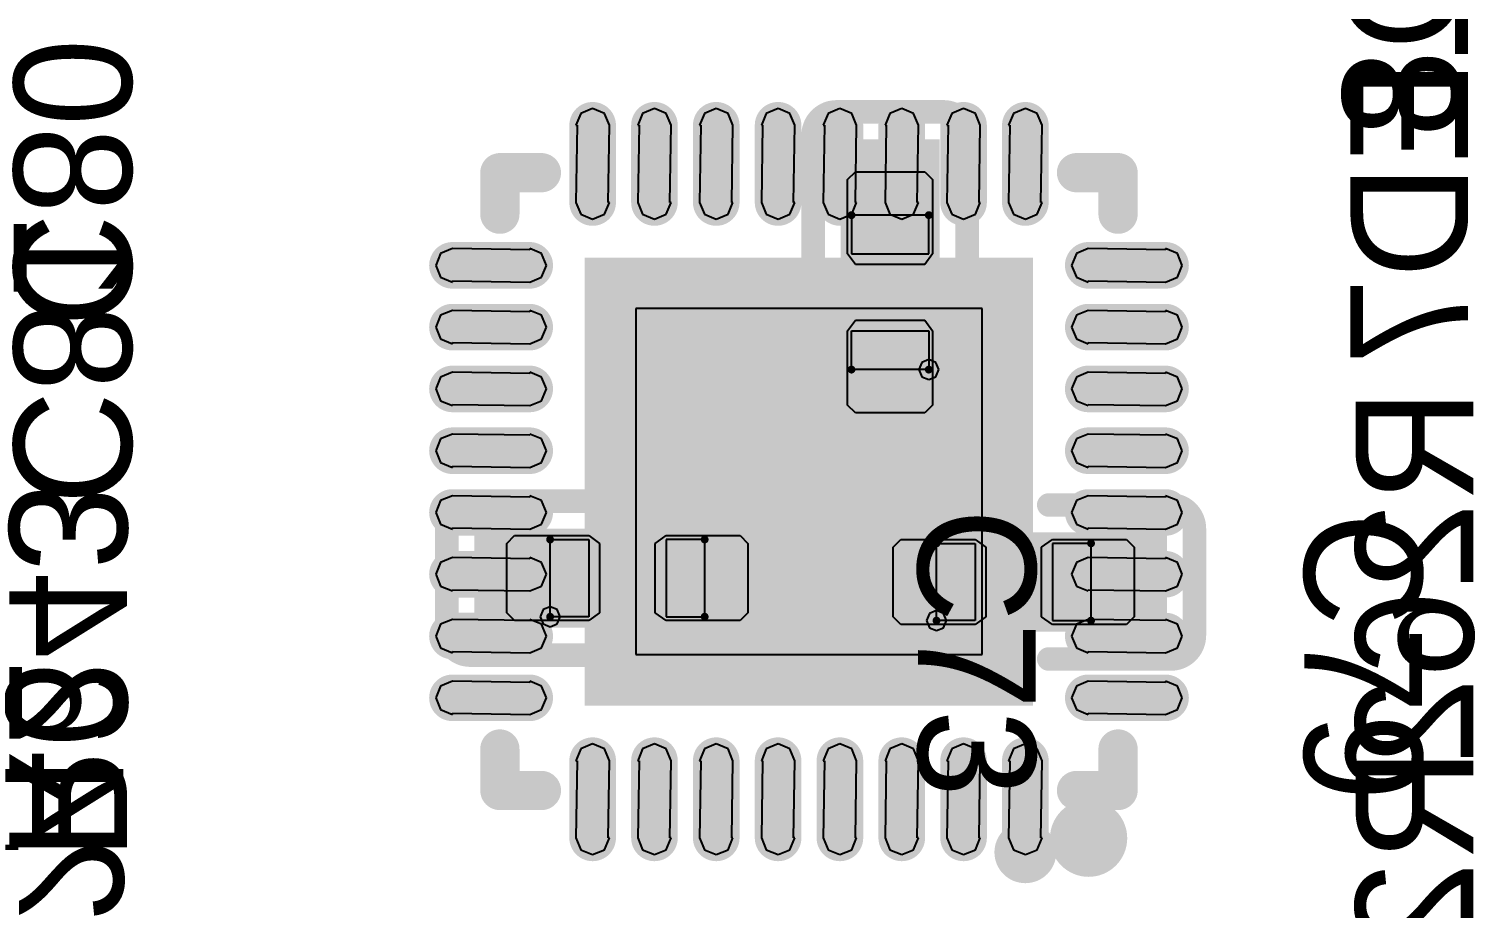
# Model space of a CAD drawing. Header units: millimetres. Extents: x 892 to 1144, y 1011 to 1123.
# Drawn here: x 981.98 to 991.34, y 1078.11 to 1083.81 of the extents above; entities that cross this region are included whole.
import ezdxf

# ---------------------------------------------------------------- set-up
doc = ezdxf.new("R2010")
doc.units = ezdxf.units.MM
for name, color, linetype in [('BottomLayer', 5, 'Continuous'), ('BottomOverlay', 54, 'Continuous'), ('BottomPaste', 16, 'Continuous'), ('BottomSolder', 6, 'Continuous'), ('Mechanical15', 56, 'Continuous'), ('Mechanical6', 56, 'Continuous'), ('TopLayer', 1, 'Continuous'), ('TopOverlay', 2, 'Continuous'), ('TopPaste', 8, 'Continuous'), ('TopSolder', 216, 'Continuous')]:
    doc.layers.add(name, color=color, linetype=linetype)

msp = doc.modelspace()

# ---------------------------------------------------------------- linework, layer by layer
at = {"layer": 'BottomLayer', "const_width": 0.2}
for points in [[(985.6255, 1082.6819), (985.6255, 1083.1819)], [(986.0255, 1082.6819), (986.0255, 1083.1819)], [(986.4253, 1082.6819), (986.4253, 1083.1819)], [(986.8254, 1082.6819), (986.8254, 1083.1819)], [(987.2254, 1082.6819), (987.2254, 1083.1819)], [(987.6255, 1082.6819), (987.6255, 1083.1819)], [(988.0255, 1082.6819), (988.0255, 1083.1819)], [(988.4253, 1082.6819), (988.4253, 1083.1819)], [(985.2184, 1082.275), (984.7184, 1082.275)], [(988.8324, 1082.275), (989.3324, 1082.275)], [(985.2184, 1081.875), (984.7184, 1081.875)], [(988.8324, 1081.875), (989.3324, 1081.875)], [(985.2184, 1081.4749), (984.7184, 1081.4749)], [(988.8324, 1081.4749), (989.3324, 1081.4749)], [(985.2184, 1081.0749), (984.7184, 1081.0749)], [(988.8324, 1081.0749), (989.3324, 1081.0749)], [(985.2184, 1080.6751), (984.7184, 1080.6751)], [(988.8324, 1080.6751), (989.3324, 1080.6751)], [(985.2184, 1080.2751), (984.7184, 1080.2751)], [(988.8324, 1080.2751), (989.3324, 1080.2751)], [(985.2184, 1079.875), (984.7184, 1079.875)], [(988.8324, 1079.875), (989.3324, 1079.875)], [(985.2184, 1079.475), (984.7184, 1079.475)], [(988.8324, 1079.475), (989.3324, 1079.475)], [(985.6255, 1078.5681), (985.6255, 1079.0681)], [(986.0255, 1078.5681), (986.0255, 1079.0681)], [(986.4253, 1078.5681), (986.4253, 1079.0681)], [(986.8254, 1078.5681), (986.8254, 1079.0681)], [(987.2254, 1078.5681), (987.2254, 1079.0681)], [(987.6255, 1078.5681), (987.6255, 1079.0681)], [(988.0255, 1078.5681), (988.0255, 1079.0681)], [(988.4253, 1078.5681), (988.4253, 1079.0681)]]:
    msp.add_lwpolyline(points, dxfattribs=at)
at = {"layer": 'BottomLayer', "const_width": 0.1}
for points in [[(985.5755, 1083.1819, 1), (985.6755, 1083.1819, 1)], [(985.9755, 1083.1819, 1), (986.0755, 1083.1819, 1)], [(986.3753, 1083.1819, 1), (986.4753, 1083.1819, 1)], [(986.7754, 1083.1819, 1), (986.8754, 1083.1819, 1)], [(987.1754, 1083.1819, 1), (987.2754, 1083.1819, 1)], [(987.5755, 1083.1819, 1), (987.6755, 1083.1819, 1)], [(987.9755, 1083.1819, 1), (988.0755, 1083.1819, 1)], [(988.3753, 1083.1819, 1), (988.4753, 1083.1819, 1)], [(985.5755, 1082.6819, 1), (985.6755, 1082.6819, 1)], [(985.9755, 1082.6819, 1), (986.0755, 1082.6819, 1)], [(986.3753, 1082.6819, 1), (986.4753, 1082.6819, 1)], [(986.7754, 1082.6819, 1), (986.8754, 1082.6819, 1)], [(987.1754, 1082.6819, 1), (987.2754, 1082.6819, 1)], [(987.5755, 1082.6819, 1), (987.6755, 1082.6819, 1)], [(987.9755, 1082.6819, 1), (988.0755, 1082.6819, 1)], [(988.3753, 1082.6819, 1), (988.4753, 1082.6819, 1)], [(984.6684, 1082.275, 1), (984.7684, 1082.275, 1)], [(985.1684, 1082.275, 1), (985.2684, 1082.275, 1)], [(988.7824, 1082.275, 1), (988.8824, 1082.275, 1)], [(989.2824, 1082.275, 1), (989.3824, 1082.275, 1)], [(984.6684, 1081.875, 1), (984.7684, 1081.875, 1)], [(985.1684, 1081.875, 1), (985.2684, 1081.875, 1)], [(988.7824, 1081.875, 1), (988.8824, 1081.875, 1)], [(989.2824, 1081.875, 1), (989.3824, 1081.875, 1)], [(984.6684, 1081.4749, 1), (984.7684, 1081.4749, 1)], [(985.1684, 1081.4749, 1), (985.2684, 1081.4749, 1)], [(988.7824, 1081.4749, 1), (988.8824, 1081.4749, 1)], [(989.2824, 1081.4749, 1), (989.3824, 1081.4749, 1)], [(984.6684, 1081.0749, 1), (984.7684, 1081.0749, 1)], [(985.1684, 1081.0749, 1), (985.2684, 1081.0749, 1)], [(988.7824, 1081.0749, 1), (988.8824, 1081.0749, 1)], [(989.2824, 1081.0749, 1), (989.3824, 1081.0749, 1)], [(984.6684, 1080.6751, 1), (984.7684, 1080.6751, 1)], [(985.1684, 1080.6751, 1), (985.2684, 1080.6751, 1)], [(988.7824, 1080.6751, 1), (988.8824, 1080.6751, 1)], [(989.2824, 1080.6751, 1), (989.3824, 1080.6751, 1)], [(984.6684, 1080.2751, 1), (984.7684, 1080.2751, 1)], [(985.1684, 1080.2751, 1), (985.2684, 1080.2751, 1)], [(988.7824, 1080.2751, 1), (988.8824, 1080.2751, 1)], [(989.2824, 1080.2751, 1), (989.3824, 1080.2751, 1)], [(984.6684, 1079.875, 1), (984.7684, 1079.875, 1)], [(985.1684, 1079.875, 1), (985.2684, 1079.875, 1)], [(988.7824, 1079.875, 1), (988.8824, 1079.875, 1)], [(989.2824, 1079.875, 1), (989.3824, 1079.875, 1)], [(984.6684, 1079.475, 1), (984.7684, 1079.475, 1)], [(985.1684, 1079.475, 1), (985.2684, 1079.475, 1)], [(988.7824, 1079.475, 1), (988.8824, 1079.475, 1)], [(989.2824, 1079.475, 1), (989.3824, 1079.475, 1)], [(985.5755, 1079.0681, 1), (985.6755, 1079.0681, 1)], [(985.9755, 1079.0681, 1), (986.0755, 1079.0681, 1)], [(986.3753, 1079.0681, 1), (986.4753, 1079.0681, 1)], [(986.7754, 1079.0681, 1), (986.8754, 1079.0681, 1)], [(987.1754, 1079.0681, 1), (987.2754, 1079.0681, 1)], [(987.5755, 1079.0681, 1), (987.6755, 1079.0681, 1)], [(987.9755, 1079.0681, 1), (988.0755, 1079.0681, 1)], [(988.3753, 1079.0681, 1), (988.4753, 1079.0681, 1)], [(985.5755, 1078.5681, 1), (985.6755, 1078.5681, 1)], [(985.9755, 1078.5681, 1), (986.0755, 1078.5681, 1)], [(986.3753, 1078.5681, 1), (986.4753, 1078.5681, 1)], [(986.7754, 1078.5681, 1), (986.8754, 1078.5681, 1)], [(987.1754, 1078.5681, 1), (987.2754, 1078.5681, 1)], [(987.5755, 1078.5681, 1), (987.6755, 1078.5681, 1)], [(987.9755, 1078.5681, 1), (988.0755, 1078.5681, 1)], [(988.3753, 1078.5681, 1), (988.4753, 1078.5681, 1)]]:
    msp.add_lwpolyline(points, format="xyb", close=True, dxfattribs=at)
at = {"layer": 'BottomLayer'}
msp.add_solid([(985.625, 1082.275), (985.625, 1079.475), (988.425, 1082.275), (988.425, 1079.475)], dxfattribs=at)
at = {"layer": 'BottomOverlay', "const_width": 0.254}
for points in [[(985.0253, 1082.8749), (985.2941, 1082.8749)], [(985.0253, 1082.6061), (985.0253, 1082.8749)], [(988.7563, 1082.8749), (989.0252, 1082.8749)], [(989.0252, 1082.6061), (989.0252, 1082.8749)], [(985.0253, 1078.875), (985.0253, 1079.1438)], [(989.0252, 1078.875), (989.0252, 1079.1438)], [(985.0253, 1078.875), (985.2941, 1078.875)], [(988.7563, 1078.875), (989.0252, 1078.875)]]:
    msp.add_lwpolyline(points, dxfattribs=at)
at = {"layer": 'BottomOverlay'}
for points, const_width in [([(984.9618, 1082.8749, 1), (985.0888, 1082.8749, 1)], 0.127), ([(984.9618, 1082.8749, 1), (985.0888, 1082.8749, 1)], 0.127), ([(985.2306, 1082.8749, 1), (985.3576, 1082.8749, 1)], 0.127), ([(988.6928, 1082.8749, 1), (988.8198, 1082.8749, 1)], 0.127), ([(988.9617, 1082.8749, 1), (989.0887, 1082.8749, 1)], 0.127), ([(988.9617, 1082.8749, 1), (989.0887, 1082.8749, 1)], 0.127), ([(984.9618, 1082.6061, 1), (985.0888, 1082.6061, 1)], 0.127), ([(988.9617, 1082.6061, 1), (989.0887, 1082.6061, 1)], 0.127), ([(984.9618, 1079.1438, 1), (985.0888, 1079.1438, 1)], 0.127), ([(988.9617, 1079.1438, 1), (989.0887, 1079.1438, 1)], 0.127), ([(984.9618, 1078.875, 1), (985.0888, 1078.875, 1)], 0.127), ([(984.9618, 1078.875, 1), (985.0888, 1078.875, 1)], 0.127), ([(985.2306, 1078.875, 1), (985.3576, 1078.875, 1)], 0.127), ([(988.6928, 1078.875, 1), (988.8198, 1078.875, 1)], 0.127), ([(988.9617, 1078.875, 1), (989.0887, 1078.875, 1)], 0.127), ([(988.9617, 1078.875, 1), (989.0887, 1078.875, 1)], 0.127), ([(988.9595, 1078.566, 1), (988.7095, 1078.566, 1)], 0.25), ([(988.647, 1078.566, 1), (988.772, 1078.566, 1)], 0.125), ([(988.897, 1078.566, 1), (989.022, 1078.566, 1)], 0.125)]:
    msp.add_lwpolyline(points, format="xyb", close=True, dxfattribs=dict(at, const_width=const_width))
at = {"layer": 'BottomPaste'}
for p, q in [((985.6255, 1083.2901), (985.5489, 1083.2584)), ((985.702, 1083.2584), (985.6255, 1083.2901)), ((986.0255, 1083.2901), (985.949, 1083.2584)), ((986.102, 1083.2584), (986.0255, 1083.2901)), ((986.4253, 1083.2901), (986.3488, 1083.2584)), ((986.5018, 1083.2584), (986.4253, 1083.2901)), ((986.8254, 1083.2901), (986.7488, 1083.2584)), ((986.9019, 1083.2584), (986.8254, 1083.2901)), ((987.2254, 1083.2901), (987.1489, 1083.2584)), ((987.3019, 1083.2584), (987.2254, 1083.2901)), ((987.6255, 1083.2901), (987.5489, 1083.2584)), ((987.702, 1083.2584), (987.6255, 1083.2901)), ((988.0255, 1083.2901), (987.949, 1083.2584)), ((988.102, 1083.2584), (988.0255, 1083.2901)), ((988.4253, 1083.2901), (988.3488, 1083.2584)), ((988.5018, 1083.2584), (988.4253, 1083.2901)), ((985.5489, 1083.2584), (985.5172, 1083.1819)), ((985.7337, 1083.1819), (985.702, 1083.2584)), ((985.949, 1083.2584), (985.9173, 1083.1819)), ((986.1337, 1083.1819), (986.102, 1083.2584)), ((986.3488, 1083.2584), (986.3171, 1083.1819)), ((986.5335, 1083.1819), (986.5018, 1083.2584)), ((986.7488, 1083.2584), (986.7171, 1083.1819)), ((986.9336, 1083.1819), (986.9019, 1083.2584)), ((987.1489, 1083.2584), (987.1172, 1083.1819)), ((987.3336, 1083.1819), (987.3019, 1083.2584)), ((987.5489, 1083.2584), (987.5172, 1083.1819)), ((987.7337, 1083.1819), (987.702, 1083.2584)), ((987.949, 1083.2584), (987.9173, 1083.1819)), ((988.1337, 1083.1819), (988.102, 1083.2584)), ((988.3488, 1083.2584), (988.3171, 1083.1819)), ((988.5335, 1083.1819), (988.5018, 1083.2584)), ((985.5172, 1083.1819), (985.5255, 1083.1819)), ((985.5255, 1083.1819), (985.5172, 1082.6819)), ((985.7255, 1082.6819), (985.7337, 1083.1819)), ((985.9173, 1083.1819), (985.9255, 1083.1819)), ((985.9255, 1083.1819), (985.9173, 1082.6819)), ((986.1255, 1082.6819), (986.1337, 1083.1819)), ((986.3171, 1083.1819), (986.3253, 1083.1819)), ((986.3253, 1083.1819), (986.3171, 1082.6819)), ((986.5253, 1082.6819), (986.5335, 1083.1819)), ((986.7171, 1083.1819), (986.7254, 1083.1819)), ((986.7254, 1083.1819), (986.7171, 1082.6819)), ((986.9254, 1082.6819), (986.9336, 1083.1819)), ((987.1172, 1083.1819), (987.1254, 1083.1819)), ((987.1254, 1083.1819), (987.1172, 1082.6819)), ((987.3254, 1082.6819), (987.3336, 1083.1819)), ((987.5172, 1083.1819), (987.5255, 1083.1819)), ((987.5255, 1083.1819), (987.5172, 1082.6819)), ((987.7255, 1082.6819), (987.7337, 1083.1819)), ((987.9173, 1083.1819), (987.9255, 1083.1819)), ((987.9255, 1083.1819), (987.9173, 1082.6819)), ((988.1255, 1082.6819), (988.1337, 1083.1819)), ((988.3171, 1083.1819), (988.3253, 1083.1819)), ((988.3253, 1083.1819), (988.3171, 1082.6819)), ((988.5253, 1082.6819), (988.5335, 1083.1819)), ((985.5172, 1082.6819), (985.5489, 1082.6054)), ((985.702, 1082.6054), (985.7337, 1082.6819)), ((985.7337, 1082.6819), (985.7255, 1082.6819)), ((985.9173, 1082.6819), (985.949, 1082.6054)), ((986.102, 1082.6054), (986.1337, 1082.6819)), ((986.1337, 1082.6819), (986.1255, 1082.6819)), ((986.3171, 1082.6819), (986.3488, 1082.6054)), ((986.5018, 1082.6054), (986.5335, 1082.6819)), ((986.5335, 1082.6819), (986.5253, 1082.6819)), ((986.7171, 1082.6819), (986.7488, 1082.6054)), ((986.9019, 1082.6054), (986.9336, 1082.6819)), ((986.9336, 1082.6819), (986.9254, 1082.6819)), ((987.1172, 1082.6819), (987.1489, 1082.6054)), ((987.3019, 1082.6054), (987.3336, 1082.6819)), ((987.3336, 1082.6819), (987.3254, 1082.6819)), ((987.5172, 1082.6819), (987.5489, 1082.6054)), ((987.702, 1082.6054), (987.7337, 1082.6819)), ((987.7337, 1082.6819), (987.7255, 1082.6819)), ((987.9173, 1082.6819), (987.949, 1082.6054)), ((988.102, 1082.6054), (988.1337, 1082.6819)), ((988.1337, 1082.6819), (988.1255, 1082.6819)), ((988.3171, 1082.6819), (988.3488, 1082.6054)), ((988.5018, 1082.6054), (988.5335, 1082.6819)), ((988.5335, 1082.6819), (988.5253, 1082.6819)), ((985.5489, 1082.6054), (985.6255, 1082.5737)), ((985.6255, 1082.5737), (985.702, 1082.6054)), ((985.949, 1082.6054), (986.0255, 1082.5737)), ((986.0255, 1082.5737), (986.102, 1082.6054)), ((986.3488, 1082.6054), (986.4253, 1082.5737)), ((986.4253, 1082.5737), (986.5018, 1082.6054)), ((986.7488, 1082.6054), (986.8254, 1082.5737)), ((986.8254, 1082.5737), (986.9019, 1082.6054)), ((987.1489, 1082.6054), (987.2254, 1082.5737)), ((987.2254, 1082.5737), (987.3019, 1082.6054)), ((987.5489, 1082.6054), (987.6255, 1082.5737)), ((987.6255, 1082.5737), (987.702, 1082.6054)), ((987.949, 1082.6054), (988.0255, 1082.5737)), ((988.0255, 1082.5737), (988.102, 1082.6054)), ((988.3488, 1082.6054), (988.4253, 1082.5737)), ((988.4253, 1082.5737), (988.5018, 1082.6054)), ((984.6418, 1082.3516), (984.6101, 1082.275)), ((984.7184, 1082.3833), (984.6418, 1082.3516)), ((985.2183, 1082.375), (984.7184, 1082.3833)), ((985.2949, 1082.3516), (985.2183, 1082.3833)), ((985.2183, 1082.3833), (985.2183, 1082.375)), ((985.3266, 1082.275), (985.2949, 1082.3516)), ((988.7559, 1082.3516), (988.7242, 1082.275)), ((988.8324, 1082.3833), (988.7559, 1082.3516)), ((989.3324, 1082.375), (988.8324, 1082.3833)), ((989.4089, 1082.3516), (989.3324, 1082.3833)), ((989.3324, 1082.3833), (989.3324, 1082.375)), ((989.4406, 1082.275), (989.4089, 1082.3516)), ((984.6101, 1082.275), (984.6418, 1082.1985)), ((985.2949, 1082.1985), (985.3266, 1082.275)), ((988.7242, 1082.275), (988.7559, 1082.1985)), ((989.4089, 1082.1985), (989.4406, 1082.275)), ((984.6418, 1082.1985), (984.7184, 1082.1668)), ((984.7184, 1082.1668), (984.7184, 1082.175)), ((984.7184, 1082.175), (985.2183, 1082.1668)), ((985.2183, 1082.1668), (985.2949, 1082.1985)), ((988.7559, 1082.1985), (988.8324, 1082.1668)), ((988.8324, 1082.175), (989.3324, 1082.1668)), ((988.8324, 1082.1668), (988.8324, 1082.175)), ((989.3324, 1082.1668), (989.4089, 1082.1985)), ((984.7184, 1081.9832), (984.6418, 1081.9515)), ((985.2183, 1081.975), (984.7184, 1081.9832)), ((985.2949, 1081.9515), (985.2183, 1081.9832)), ((985.2183, 1081.9832), (985.2183, 1081.975)), ((988.1451, 1081.995), (985.905, 1081.995)), ((985.905, 1081.995), (985.905, 1079.7549)), ((988.1451, 1079.7549), (988.1451, 1081.995)), ((988.8324, 1081.9832), (988.7559, 1081.9515)), ((989.3324, 1081.975), (988.8324, 1081.9832)), ((989.4089, 1081.9515), (989.3324, 1081.9832)), ((989.3324, 1081.9832), (989.3324, 1081.975)), ((984.6418, 1081.9515), (984.6101, 1081.875)), ((984.6101, 1081.875), (984.6418, 1081.7985)), ((985.3266, 1081.875), (985.2949, 1081.9515)), ((985.2949, 1081.7985), (985.3266, 1081.875)), ((988.7559, 1081.9515), (988.7242, 1081.875)), ((988.7242, 1081.875), (988.7559, 1081.7985)), ((989.4406, 1081.875), (989.4089, 1081.9515)), ((989.4089, 1081.7985), (989.4406, 1081.875)), ((984.6418, 1081.7985), (984.7184, 1081.7668)), ((985.2183, 1081.7668), (985.2949, 1081.7985)), ((988.7559, 1081.7985), (988.8324, 1081.7668)), ((989.3324, 1081.7668), (989.4089, 1081.7985)), ((984.7184, 1081.7668), (984.7184, 1081.775)), ((984.7184, 1081.775), (985.2183, 1081.7668)), ((988.8324, 1081.775), (989.3324, 1081.7668)), ((988.8324, 1081.7668), (988.8324, 1081.775)), ((984.6418, 1081.5515), (984.6101, 1081.4749)), ((984.7184, 1081.5832), (984.6418, 1081.5515)), ((985.2183, 1081.5749), (984.7184, 1081.5832)), ((985.2949, 1081.5515), (985.2183, 1081.5832)), ((985.2183, 1081.5832), (985.2183, 1081.5749)), ((985.3266, 1081.4749), (985.2949, 1081.5515)), ((988.7559, 1081.5515), (988.7242, 1081.4749)), ((988.8324, 1081.5832), (988.7559, 1081.5515)), ((989.3324, 1081.5749), (988.8324, 1081.5832)), ((989.4089, 1081.5515), (989.3324, 1081.5832)), ((989.3324, 1081.5832), (989.3324, 1081.5749)), ((989.4406, 1081.4749), (989.4089, 1081.5515)), ((984.6101, 1081.4749), (984.6418, 1081.3984)), ((985.2949, 1081.3984), (985.3266, 1081.4749)), ((988.7242, 1081.4749), (988.7559, 1081.3984)), ((989.4089, 1081.3984), (989.4406, 1081.4749)), ((984.6418, 1081.3984), (984.7184, 1081.3667)), ((984.7184, 1081.3667), (984.7184, 1081.3749)), ((984.7184, 1081.3749), (985.2183, 1081.3667)), ((985.2183, 1081.3667), (985.2949, 1081.3984)), ((988.7559, 1081.3984), (988.8324, 1081.3667)), ((988.8324, 1081.3749), (989.3324, 1081.3667)), ((988.8324, 1081.3667), (988.8324, 1081.3749)), ((989.3324, 1081.3667), (989.4089, 1081.3984)), ((984.6418, 1081.1514), (984.6101, 1081.0749)), ((984.7184, 1081.1831), (984.6418, 1081.1514)), ((985.2183, 1081.1749), (984.7184, 1081.1831)), ((985.2949, 1081.1514), (985.2183, 1081.1831)), ((985.2183, 1081.1831), (985.2183, 1081.1749)), ((985.3266, 1081.0749), (985.2949, 1081.1514)), ((988.7559, 1081.1514), (988.7242, 1081.0749)), ((988.8324, 1081.1831), (988.7559, 1081.1514)), ((989.3324, 1081.1749), (988.8324, 1081.1831)), ((989.4089, 1081.1514), (989.3324, 1081.1831)), ((989.3324, 1081.1831), (989.3324, 1081.1749)), ((989.4406, 1081.0749), (989.4089, 1081.1514)), ((984.6101, 1081.0749), (984.6418, 1080.9984)), ((985.2949, 1080.9984), (985.3266, 1081.0749)), ((988.7242, 1081.0749), (988.7559, 1080.9984)), ((989.4089, 1080.9984), (989.4406, 1081.0749)), ((984.6418, 1080.9984), (984.7184, 1080.9667)), ((984.7184, 1080.9667), (984.7184, 1080.9749)), ((984.7184, 1080.9749), (985.2183, 1080.9667)), ((985.2183, 1080.9667), (985.2949, 1080.9984)), ((988.7559, 1080.9984), (988.8324, 1080.9667)), ((988.8324, 1080.9749), (989.3324, 1080.9667)), ((988.8324, 1080.9667), (988.8324, 1080.9749)), ((989.3324, 1080.9667), (989.4089, 1080.9984)), ((984.7184, 1080.7833), (984.6418, 1080.7516)), ((985.2183, 1080.7751), (984.7184, 1080.7833)), ((985.2949, 1080.7516), (985.2183, 1080.7833)), ((985.2183, 1080.7833), (985.2183, 1080.7751)), ((988.8324, 1080.7833), (988.7559, 1080.7516)), ((989.3324, 1080.7751), (988.8324, 1080.7833)), ((989.4089, 1080.7516), (989.3324, 1080.7833)), ((989.3324, 1080.7833), (989.3324, 1080.7751)), ((984.6418, 1080.7516), (984.6101, 1080.6751)), ((984.6101, 1080.6751), (984.6418, 1080.5986)), ((985.3266, 1080.6751), (985.2949, 1080.7516)), ((985.2949, 1080.5986), (985.3266, 1080.6751)), ((988.7559, 1080.7516), (988.7242, 1080.6751)), ((988.7242, 1080.6751), (988.7559, 1080.5986)), ((989.4406, 1080.6751), (989.4089, 1080.7516)), ((989.4089, 1080.5986), (989.4406, 1080.6751)), ((984.6418, 1080.5986), (984.7184, 1080.5669)), ((984.7184, 1080.5669), (984.7184, 1080.5751)), ((984.7184, 1080.5751), (985.2183, 1080.5669)), ((985.2183, 1080.5669), (985.2949, 1080.5986)), ((988.7559, 1080.5986), (988.8324, 1080.5669)), ((988.8324, 1080.5751), (989.3324, 1080.5669)), ((988.8324, 1080.5669), (988.8324, 1080.5751)), ((989.3324, 1080.5669), (989.4089, 1080.5986)), ((984.7184, 1080.3833), (984.6418, 1080.3516)), ((985.2183, 1080.3751), (984.7184, 1080.3833)), ((985.2949, 1080.3516), (985.2183, 1080.3833)), ((985.2183, 1080.3833), (985.2183, 1080.3751)), ((988.8324, 1080.3833), (988.7559, 1080.3516)), ((989.3324, 1080.3751), (988.8324, 1080.3833)), ((989.4089, 1080.3516), (989.3324, 1080.3833)), ((989.3324, 1080.3833), (989.3324, 1080.3751)), ((984.6418, 1080.3516), (984.6101, 1080.2751)), ((985.3266, 1080.2751), (985.2949, 1080.3516)), ((988.7559, 1080.3516), (988.7242, 1080.2751)), ((989.4406, 1080.2751), (989.4089, 1080.3516)), ((984.6101, 1080.2751), (984.6418, 1080.1985)), ((984.6418, 1080.1985), (984.7184, 1080.1668)), ((985.2183, 1080.1668), (985.2949, 1080.1985)), ((985.2949, 1080.1985), (985.3266, 1080.2751)), ((988.7242, 1080.2751), (988.7559, 1080.1985)), ((988.7559, 1080.1985), (988.8324, 1080.1668)), ((989.3324, 1080.1668), (989.4089, 1080.1985)), ((989.4089, 1080.1985), (989.4406, 1080.2751)), ((984.7184, 1080.1668), (984.7184, 1080.1751)), ((984.7184, 1080.1751), (985.2183, 1080.1668)), ((988.8324, 1080.1751), (989.3324, 1080.1668)), ((988.8324, 1080.1668), (988.8324, 1080.1751)), ((984.6418, 1079.9515), (984.6101, 1079.875)), ((984.7184, 1079.9832), (984.6418, 1079.9515)), ((985.2183, 1079.975), (984.7184, 1079.9832)), ((985.2949, 1079.9515), (985.2183, 1079.9832)), ((985.2183, 1079.9832), (985.2183, 1079.975)), ((985.3266, 1079.875), (985.2949, 1079.9515)), ((988.7559, 1079.9515), (988.7242, 1079.875)), ((988.8324, 1079.9832), (988.7559, 1079.9515)), ((989.3324, 1079.975), (988.8324, 1079.9832)), ((989.4089, 1079.9515), (989.3324, 1079.9832)), ((989.3324, 1079.9832), (989.3324, 1079.975)), ((989.4406, 1079.875), (989.4089, 1079.9515)), ((984.6101, 1079.875), (984.6418, 1079.7985)), ((985.2949, 1079.7985), (985.3266, 1079.875)), ((988.7242, 1079.875), (988.7559, 1079.7985)), ((989.4089, 1079.7985), (989.4406, 1079.875)), ((984.6418, 1079.7985), (984.7184, 1079.7668)), ((984.7184, 1079.7668), (984.7184, 1079.775)), ((984.7184, 1079.775), (985.2183, 1079.7668)), ((985.2183, 1079.7668), (985.2949, 1079.7985)), ((985.905, 1079.7549), (988.1451, 1079.7549)), ((988.7559, 1079.7985), (988.8324, 1079.7668)), ((988.8324, 1079.775), (989.3324, 1079.7668)), ((988.8324, 1079.7668), (988.8324, 1079.775)), ((989.3324, 1079.7668), (989.4089, 1079.7985)), ((984.6418, 1079.5515), (984.6101, 1079.475)), ((984.7184, 1079.5832), (984.6418, 1079.5515)), ((985.2183, 1079.575), (984.7184, 1079.5832)), ((985.2949, 1079.5515), (985.2183, 1079.5832)), ((985.2183, 1079.5832), (985.2183, 1079.575)), ((985.3266, 1079.475), (985.2949, 1079.5515)), ((988.7559, 1079.5515), (988.7242, 1079.475)), ((988.8324, 1079.5832), (988.7559, 1079.5515)), ((989.3324, 1079.575), (988.8324, 1079.5832)), ((989.4089, 1079.5515), (989.3324, 1079.5832)), ((989.3324, 1079.5832), (989.3324, 1079.575)), ((989.4406, 1079.475), (989.4089, 1079.5515)), ((984.6101, 1079.475), (984.6418, 1079.3984)), ((985.2949, 1079.3984), (985.3266, 1079.475)), ((988.7242, 1079.475), (988.7559, 1079.3984)), ((989.4089, 1079.3984), (989.4406, 1079.475)), ((984.6418, 1079.3984), (984.7184, 1079.3667)), ((984.7184, 1079.3667), (984.7184, 1079.375)), ((984.7184, 1079.375), (985.2183, 1079.3667)), ((985.2183, 1079.3667), (985.2949, 1079.3984)), ((988.7559, 1079.3984), (988.8324, 1079.3667)), ((988.8324, 1079.375), (989.3324, 1079.3667)), ((988.8324, 1079.3667), (988.8324, 1079.375)), ((989.3324, 1079.3667), (989.4089, 1079.3984)), ((985.6255, 1079.1764), (985.5489, 1079.1447)), ((985.702, 1079.1447), (985.6255, 1079.1764)), ((986.0255, 1079.1764), (985.949, 1079.1447)), ((986.102, 1079.1447), (986.0255, 1079.1764)), ((986.4253, 1079.1764), (986.3488, 1079.1447)), ((986.5018, 1079.1447), (986.4253, 1079.1764)), ((986.8254, 1079.1764), (986.7488, 1079.1447)), ((986.9019, 1079.1447), (986.8254, 1079.1764)), ((987.2254, 1079.1764), (987.1489, 1079.1447)), ((987.3019, 1079.1447), (987.2254, 1079.1764)), ((987.6255, 1079.1764), (987.5489, 1079.1447)), ((987.702, 1079.1447), (987.6255, 1079.1764)), ((988.0255, 1079.1764), (987.949, 1079.1447)), ((988.102, 1079.1447), (988.0255, 1079.1764)), ((988.4253, 1079.1764), (988.3488, 1079.1447)), ((988.5018, 1079.1447), (988.4253, 1079.1764)), ((985.5489, 1079.1447), (985.5172, 1079.0681)), ((985.5172, 1079.0681), (985.5255, 1079.0681)), ((985.5255, 1079.0681), (985.5172, 1078.5681)), ((985.7337, 1079.0681), (985.702, 1079.1447)), ((985.7255, 1078.5681), (985.7337, 1079.0681)), ((985.949, 1079.1447), (985.9173, 1079.0681)), ((985.9173, 1079.0681), (985.9255, 1079.0681)), ((985.9255, 1079.0681), (985.9173, 1078.5681)), ((986.1337, 1079.0681), (986.102, 1079.1447)), ((986.1255, 1078.5681), (986.1337, 1079.0681)), ((986.3488, 1079.1447), (986.3171, 1079.0681)), ((986.3171, 1079.0681), (986.3253, 1079.0681)), ((986.3253, 1079.0681), (986.3171, 1078.5681)), ((986.5335, 1079.0681), (986.5018, 1079.1447)), ((986.5253, 1078.5681), (986.5335, 1079.0681)), ((986.7488, 1079.1447), (986.7171, 1079.0681)), ((986.7171, 1079.0681), (986.7254, 1079.0681)), ((986.7254, 1079.0681), (986.7171, 1078.5681)), ((986.9336, 1079.0681), (986.9019, 1079.1447)), ((986.9254, 1078.5681), (986.9336, 1079.0681)), ((987.1489, 1079.1447), (987.1172, 1079.0681)), ((987.1172, 1079.0681), (987.1254, 1079.0681)), ((987.1254, 1079.0681), (987.1172, 1078.5681)), ((987.3336, 1079.0681), (987.3019, 1079.1447)), ((987.3254, 1078.5681), (987.3336, 1079.0681)), ((987.5489, 1079.1447), (987.5172, 1079.0681)), ((987.5172, 1079.0681), (987.5255, 1079.0681)), ((987.5255, 1079.0681), (987.5172, 1078.5681)), ((987.7337, 1079.0681), (987.702, 1079.1447)), ((987.7255, 1078.5681), (987.7337, 1079.0681)), ((987.949, 1079.1447), (987.9173, 1079.0681)), ((987.9173, 1079.0681), (987.9255, 1079.0681)), ((987.9255, 1079.0681), (987.9173, 1078.5681)), ((988.1337, 1079.0681), (988.102, 1079.1447)), ((988.1255, 1078.5681), (988.1337, 1079.0681)), ((988.3488, 1079.1447), (988.3171, 1079.0681)), ((988.3171, 1079.0681), (988.3253, 1079.0681)), ((988.3253, 1079.0681), (988.3171, 1078.5681)), ((988.5335, 1079.0681), (988.5018, 1079.1447)), ((988.5253, 1078.5681), (988.5335, 1079.0681)), ((985.5172, 1078.5681), (985.5489, 1078.4916)), ((985.702, 1078.4916), (985.7337, 1078.5681)), ((985.7337, 1078.5681), (985.7255, 1078.5681)), ((985.9173, 1078.5681), (985.949, 1078.4916)), ((986.102, 1078.4916), (986.1337, 1078.5681)), ((986.1337, 1078.5681), (986.1255, 1078.5681)), ((986.3171, 1078.5681), (986.3488, 1078.4916)), ((986.5018, 1078.4916), (986.5335, 1078.5681)), ((986.5335, 1078.5681), (986.5253, 1078.5681)), ((986.7171, 1078.5681), (986.7488, 1078.4916)), ((986.9019, 1078.4916), (986.9336, 1078.5681)), ((986.9336, 1078.5681), (986.9254, 1078.5681)), ((987.1172, 1078.5681), (987.1489, 1078.4916)), ((987.3019, 1078.4916), (987.3336, 1078.5681)), ((987.3336, 1078.5681), (987.3254, 1078.5681)), ((987.5172, 1078.5681), (987.5489, 1078.4916)), ((987.702, 1078.4916), (987.7337, 1078.5681)), ((987.7337, 1078.5681), (987.7255, 1078.5681)), ((987.9173, 1078.5681), (987.949, 1078.4916)), ((988.102, 1078.4916), (988.1337, 1078.5681)), ((988.1337, 1078.5681), (988.1255, 1078.5681)), ((988.3171, 1078.5681), (988.3488, 1078.4916)), ((988.5018, 1078.4916), (988.5335, 1078.5681)), ((988.5335, 1078.5681), (988.5253, 1078.5681)), ((985.5489, 1078.4916), (985.6255, 1078.4599)), ((985.6255, 1078.4599), (985.702, 1078.4916)), ((985.949, 1078.4916), (986.0255, 1078.4599)), ((986.0255, 1078.4599), (986.102, 1078.4916)), ((986.3488, 1078.4916), (986.4253, 1078.4599)), ((986.4253, 1078.4599), (986.5018, 1078.4916)), ((986.7488, 1078.4916), (986.8254, 1078.4599)), ((986.8254, 1078.4599), (986.9019, 1078.4916)), ((987.1489, 1078.4916), (987.2254, 1078.4599)), ((987.2254, 1078.4599), (987.3019, 1078.4916)), ((987.5489, 1078.4916), (987.6255, 1078.4599)), ((987.6255, 1078.4599), (987.702, 1078.4916)), ((987.949, 1078.4916), (988.0255, 1078.4599)), ((988.0255, 1078.4599), (988.102, 1078.4916)), ((988.3488, 1078.4916), (988.4253, 1078.4599)), ((988.4253, 1078.4599), (988.5018, 1078.4916))]:
    msp.add_line(p, q, dxfattribs=at)
at = {"layer": 'BottomSolder', "const_width": 0.3016}
for points in [[(985.6255, 1082.6819), (985.6255, 1083.1819)], [(986.0255, 1082.6819), (986.0255, 1083.1819)], [(986.4253, 1082.6819), (986.4253, 1083.1819)], [(986.8254, 1082.6819), (986.8254, 1083.1819)], [(987.2254, 1082.6819), (987.2254, 1083.1819)], [(987.6255, 1082.6819), (987.6255, 1083.1819)], [(988.0255, 1082.6819), (988.0255, 1083.1819)], [(988.4253, 1082.6819), (988.4253, 1083.1819)], [(985.2184, 1082.275), (984.7184, 1082.275)], [(988.8324, 1082.275), (989.3324, 1082.275)], [(985.2184, 1081.875), (984.7184, 1081.875)], [(988.8324, 1081.875), (989.3324, 1081.875)], [(985.2184, 1081.4749), (984.7184, 1081.4749)], [(988.8324, 1081.4749), (989.3324, 1081.4749)], [(985.2184, 1081.0749), (984.7184, 1081.0749)], [(988.8324, 1081.0749), (989.3324, 1081.0749)], [(985.2184, 1080.6751), (984.7184, 1080.6751)], [(988.8324, 1080.6751), (989.3324, 1080.6751)], [(985.2184, 1080.2751), (984.7184, 1080.2751)], [(988.8324, 1080.2751), (989.3324, 1080.2751)], [(985.2184, 1079.875), (984.7184, 1079.875)], [(988.8324, 1079.875), (989.3324, 1079.875)], [(985.2184, 1079.475), (984.7184, 1079.475)], [(988.8324, 1079.475), (989.3324, 1079.475)], [(985.6255, 1078.5681), (985.6255, 1079.0681)], [(986.0255, 1078.5681), (986.0255, 1079.0681)], [(986.4253, 1078.5681), (986.4253, 1079.0681)], [(986.8254, 1078.5681), (986.8254, 1079.0681)], [(987.2254, 1078.5681), (987.2254, 1079.0681)], [(987.6255, 1078.5681), (987.6255, 1079.0681)], [(988.0255, 1078.5681), (988.0255, 1079.0681)], [(988.4253, 1078.5681), (988.4253, 1079.0681)]]:
    msp.add_lwpolyline(points, dxfattribs=at)
at = {"layer": 'BottomSolder', "const_width": 0.1508}
for points in [[(985.5501, 1083.1819, 1), (985.7009, 1083.1819, 1)], [(985.9501, 1083.1819, 1), (986.1009, 1083.1819, 1)], [(986.3499, 1083.1819, 1), (986.5007, 1083.1819, 1)], [(986.75, 1083.1819, 1), (986.9008, 1083.1819, 1)], [(987.15, 1083.1819, 1), (987.3008, 1083.1819, 1)], [(987.5501, 1083.1819, 1), (987.7009, 1083.1819, 1)], [(987.9501, 1083.1819, 1), (988.1009, 1083.1819, 1)], [(988.3499, 1083.1819, 1), (988.5007, 1083.1819, 1)], [(985.5501, 1082.6819, 1), (985.7009, 1082.6819, 1)], [(985.9501, 1082.6819, 1), (986.1009, 1082.6819, 1)], [(986.3499, 1082.6819, 1), (986.5007, 1082.6819, 1)], [(986.75, 1082.6819, 1), (986.9008, 1082.6819, 1)], [(987.15, 1082.6819, 1), (987.3008, 1082.6819, 1)], [(987.5501, 1082.6819, 1), (987.7009, 1082.6819, 1)], [(987.9501, 1082.6819, 1), (988.1009, 1082.6819, 1)], [(988.3499, 1082.6819, 1), (988.5007, 1082.6819, 1)], [(984.643, 1082.275, 1), (984.7938, 1082.275, 1)], [(985.143, 1082.275, 1), (985.2938, 1082.275, 1)], [(988.757, 1082.275, 1), (988.9078, 1082.275, 1)], [(989.257, 1082.275, 1), (989.4078, 1082.275, 1)], [(984.643, 1081.875, 1), (984.7938, 1081.875, 1)], [(985.143, 1081.875, 1), (985.2938, 1081.875, 1)], [(988.757, 1081.875, 1), (988.9078, 1081.875, 1)], [(989.257, 1081.875, 1), (989.4078, 1081.875, 1)], [(984.643, 1081.4749, 1), (984.7938, 1081.4749, 1)], [(985.143, 1081.4749, 1), (985.2938, 1081.4749, 1)], [(988.757, 1081.4749, 1), (988.9078, 1081.4749, 1)], [(989.257, 1081.4749, 1), (989.4078, 1081.4749, 1)], [(984.643, 1081.0749, 1), (984.7938, 1081.0749, 1)], [(985.143, 1081.0749, 1), (985.2938, 1081.0749, 1)], [(988.757, 1081.0749, 1), (988.9078, 1081.0749, 1)], [(989.257, 1081.0749, 1), (989.4078, 1081.0749, 1)], [(984.643, 1080.6751, 1), (984.7938, 1080.6751, 1)], [(985.143, 1080.6751, 1), (985.2938, 1080.6751, 1)], [(988.757, 1080.6751, 1), (988.9078, 1080.6751, 1)], [(989.257, 1080.6751, 1), (989.4078, 1080.6751, 1)], [(984.643, 1080.2751, 1), (984.7938, 1080.2751, 1)], [(985.143, 1080.2751, 1), (985.2938, 1080.2751, 1)], [(988.757, 1080.2751, 1), (988.9078, 1080.2751, 1)], [(989.257, 1080.2751, 1), (989.4078, 1080.2751, 1)], [(984.643, 1079.875, 1), (984.7938, 1079.875, 1)], [(985.143, 1079.875, 1), (985.2938, 1079.875, 1)], [(988.757, 1079.875, 1), (988.9078, 1079.875, 1)], [(989.257, 1079.875, 1), (989.4078, 1079.875, 1)], [(984.643, 1079.475, 1), (984.7938, 1079.475, 1)], [(985.143, 1079.475, 1), (985.2938, 1079.475, 1)], [(988.757, 1079.475, 1), (988.9078, 1079.475, 1)], [(989.257, 1079.475, 1), (989.4078, 1079.475, 1)], [(985.5501, 1079.0681, 1), (985.7009, 1079.0681, 1)], [(985.9501, 1079.0681, 1), (986.1009, 1079.0681, 1)], [(986.3499, 1079.0681, 1), (986.5007, 1079.0681, 1)], [(986.75, 1079.0681, 1), (986.9008, 1079.0681, 1)], [(987.15, 1079.0681, 1), (987.3008, 1079.0681, 1)], [(987.5501, 1079.0681, 1), (987.7009, 1079.0681, 1)], [(987.9501, 1079.0681, 1), (988.1009, 1079.0681, 1)], [(988.3499, 1079.0681, 1), (988.5007, 1079.0681, 1)], [(985.5501, 1078.5681, 1), (985.7009, 1078.5681, 1)], [(985.9501, 1078.5681, 1), (986.1009, 1078.5681, 1)], [(986.3499, 1078.5681, 1), (986.5007, 1078.5681, 1)], [(986.75, 1078.5681, 1), (986.9008, 1078.5681, 1)], [(987.15, 1078.5681, 1), (987.3008, 1078.5681, 1)], [(987.5501, 1078.5681, 1), (987.7009, 1078.5681, 1)], [(987.9501, 1078.5681, 1), (988.1009, 1078.5681, 1)], [(988.3499, 1078.5681, 1), (988.5007, 1078.5681, 1)]]:
    msp.add_lwpolyline(points, format="xyb", close=True, dxfattribs=at)
at = {"layer": 'BottomSolder'}
msp.add_solid([(985.5742, 1082.3258), (985.5742, 1079.4242), (988.4758, 1082.3258), (988.4758, 1079.4242)], dxfattribs=at)
at = {"layer": 'Mechanical15'}
for p, q in [((987.8004, 1082.6), (987.3004, 1082.6)), ((987.3004, 1082.6), (987.3004, 1082.35)), ((987.8004, 1082.35), (987.8004, 1082.6)), ((987.3004, 1082.35), (987.8004, 1082.35)), ((987.3004, 1081.6), (987.3004, 1081.85)), ((987.3004, 1081.85), (987.8004, 1081.85)), ((987.8004, 1081.85), (987.8004, 1081.6)), ((987.8004, 1081.6), (987.3004, 1081.6)), ((987.7545, 1081.6459), (987.7354, 1081.6)), ((987.7354, 1081.6), (987.7545, 1081.5541)), ((987.8004, 1081.6649), (987.7545, 1081.6459)), ((987.8463, 1081.6459), (987.8004, 1081.6649)), ((987.8653, 1081.6), (987.8463, 1081.6459)), ((987.8463, 1081.5541), (987.8653, 1081.6)), ((987.7545, 1081.5541), (987.8004, 1081.5351)), ((987.8004, 1081.5351), (987.8463, 1081.5541)), ((985.3504, 1080), (985.3504, 1080.5)), ((985.3504, 1080.5), (985.6004, 1080.5)), ((985.6004, 1080.5), (985.6004, 1080)), ((986.3504, 1080.5), (986.1004, 1080.5)), ((986.1004, 1080.5), (986.1004, 1080)), ((986.3504, 1080), (986.3504, 1080.5)), ((987.8504, 1079.975), (987.8504, 1080.475)), ((987.8504, 1080.475), (988.1004, 1080.475)), ((988.1004, 1080.475), (988.1004, 1079.975)), ((988.8504, 1080.475), (988.6004, 1080.475)), ((988.6004, 1080.475), (988.6004, 1079.975)), ((988.8504, 1079.975), (988.8504, 1080.475)), ((985.3045, 1080.0459), (985.2854, 1080)), ((985.3504, 1080.0649), (985.3045, 1080.0459)), ((985.3963, 1080.0459), (985.3504, 1080.0649)), ((985.4153, 1080), (985.3963, 1080.0459)), ((987.8045, 1080.0209), (987.7854, 1079.975)), ((987.8504, 1080.0399), (987.8045, 1080.0209)), ((987.8963, 1080.0209), (987.8504, 1080.0399)), ((987.9153, 1079.975), (987.8963, 1080.0209)), ((985.2854, 1080), (985.3045, 1079.9541)), ((985.3045, 1079.9541), (985.3504, 1079.935)), ((985.6004, 1080), (985.3504, 1080)), ((985.3504, 1079.935), (985.3963, 1079.9541)), ((985.3963, 1079.9541), (985.4153, 1080)), ((986.1004, 1080), (986.3504, 1080)), ((987.7854, 1079.975), (987.8045, 1079.9291)), ((987.8045, 1079.9291), (987.8504, 1079.91)), ((988.1004, 1079.975), (987.8504, 1079.975)), ((987.8504, 1079.91), (987.8963, 1079.9291)), ((987.8963, 1079.9291), (987.9153, 1079.975)), ((988.6004, 1079.975), (988.8504, 1079.975))]:
    msp.add_line(p, q, dxfattribs=at)
at = {"layer": 'Mechanical15', "const_width": 0.0508}
for points in [[(987.3004, 1082.6), (987.8004, 1082.6)], [(987.3004, 1081.6), (987.3004, 1082.6)], [(987.8004, 1081.6), (987.8004, 1082.6)], [(987.3004, 1081.6), (987.8004, 1081.6)], [(985.3504, 1080.5), (986.3504, 1080.5)], [(985.3504, 1080), (985.3504, 1080.5)], [(986.3504, 1080), (986.3504, 1080.5)], [(987.8504, 1080.475), (988.8504, 1080.475)], [(987.8504, 1079.975), (987.8504, 1080.475)], [(988.8504, 1079.975), (988.8504, 1080.475)], [(985.3504, 1080), (986.3504, 1080)], [(987.8504, 1079.975), (988.8504, 1079.975)]]:
    msp.add_lwpolyline(points, dxfattribs=at)
at = {"layer": 'Mechanical15', "const_width": 0.0254}
for points in [[(987.2877, 1082.6, 1), (987.3131, 1082.6, 1)], [(987.2877, 1082.6, 1), (987.3131, 1082.6, 1)], [(987.7877, 1082.6, 1), (987.8131, 1082.6, 1)], [(987.7877, 1082.6, 1), (987.8131, 1082.6, 1)], [(987.2877, 1081.6, 1), (987.3131, 1081.6, 1)], [(987.2877, 1081.6, 1), (987.3131, 1081.6, 1)], [(987.7877, 1081.6, 1), (987.8131, 1081.6, 1)], [(987.7877, 1081.6, 1), (987.8131, 1081.6, 1)], [(985.3377, 1080.5, 1), (985.3631, 1080.5, 1)], [(985.3377, 1080.5, 1), (985.3631, 1080.5, 1)], [(986.3377, 1080.5, 1), (986.3631, 1080.5, 1)], [(986.3377, 1080.5, 1), (986.3631, 1080.5, 1)], [(987.8377, 1080.475, 1), (987.8631, 1080.475, 1)], [(987.8377, 1080.475, 1), (987.8631, 1080.475, 1)], [(988.8377, 1080.475, 1), (988.8631, 1080.475, 1)], [(988.8377, 1080.475, 1), (988.8631, 1080.475, 1)], [(985.3377, 1080, 1), (985.3631, 1080, 1)], [(985.3377, 1080, 1), (985.3631, 1080, 1)], [(986.3377, 1080, 1), (986.3631, 1080, 1)], [(986.3377, 1080, 1), (986.3631, 1080, 1)], [(987.8377, 1079.975, 1), (987.8631, 1079.975, 1)], [(987.8377, 1079.975, 1), (987.8631, 1079.975, 1)], [(988.8377, 1079.975, 1), (988.8631, 1079.975, 1)], [(988.8377, 1079.975, 1), (988.8631, 1079.975, 1)]]:
    msp.add_lwpolyline(points, format="xyb", close=True, dxfattribs=at)
at = {"layer": 'Mechanical6'}
for points, const_width in [([(988.5254, 1078.475, 1), (988.3252, 1078.475, 1)], 0.2), ([(988.2752, 1078.475, 1), (988.3752, 1078.475, 1)], 0.1), ([(988.4754, 1078.475, 1), (988.5754, 1078.475, 1)], 0.1)]:
    msp.add_lwpolyline(points, format="xyb", close=True, dxfattribs=dict(at, const_width=const_width))
at = {"layer": 'TopLayer'}
for points in [[(987.8204, 1082.25), (987.8204, 1083.0401), (987.2804, 1082.25), (987.2804, 1083.0401)], [(987.8204, 1081.1599), (987.8204, 1081.95), (987.2804, 1081.1599), (987.2804, 1081.95)], [(984.9102, 1079.98), (985.7003, 1079.98), (984.9102, 1080.52), (985.7003, 1080.52)], [(986.0004, 1079.98), (986.7905, 1079.98), (986.0004, 1080.52), (986.7905, 1080.52)], [(987.4102, 1079.955), (988.2003, 1079.955), (987.4102, 1080.495), (988.2003, 1080.495)], [(988.5004, 1079.955), (989.2905, 1079.955), (988.5004, 1080.495), (989.2905, 1080.495)]]:
    msp.add_solid(points, dxfattribs=at)
at = {"layer": 'TopOverlay', "const_width": 0.1524}
for points in [[(987.0518, 1083.1163, -0.414214), (987.2042, 1083.2687)], [(987.8966, 1083.2687, -0.414214), (988.049, 1083.1163)], [(987.2042, 1080.9313, -0.414214), (987.0518, 1081.0837)], [(988.049, 1081.0837, -0.414214), (987.8966, 1080.9313)], [(984.6817, 1080.5962, -0.414214), (984.8341, 1080.7486)], [(986.8667, 1080.7486, -0.414214), (987.0191, 1080.5962)], [(987.1817, 1080.5712, -0.414214), (987.3341, 1080.7236)], [(989.3667, 1080.7236, -0.414214), (989.5191, 1080.5712)], [(984.8341, 1079.7514, -0.414214), (984.6817, 1079.9038)], [(987.0191, 1079.9038, -0.414214), (986.8667, 1079.7514)], [(987.3341, 1079.7264, -0.414214), (987.1817, 1079.8788)], [(989.5191, 1079.8788, -0.414214), (989.3667, 1079.7264)]]:
    msp.add_lwpolyline(points, format="xyb", dxfattribs=at)
for points in [[(987.2042, 1083.2687), (987.8966, 1083.2687)], [(987.0518, 1082.3262), (987.0518, 1083.1163)], [(988.049, 1082.3262), (988.049, 1083.1163)], [(987.0518, 1081.0837), (987.0518, 1081.8738)], [(988.049, 1081.0837), (988.049, 1081.8738)], [(987.2042, 1080.9313), (987.8966, 1080.9313)], [(984.8341, 1080.7486), (985.6242, 1080.7486)], [(986.0766, 1080.7486), (986.8667, 1080.7486)], [(987.3341, 1080.7236), (988.1242, 1080.7236)], [(988.5766, 1080.7236), (989.3667, 1080.7236)], [(984.6817, 1079.9038), (984.6817, 1080.5962)], [(987.0191, 1079.9038), (987.0191, 1080.5962)], [(987.1817, 1079.8788), (987.1817, 1080.5712)], [(989.5191, 1079.8788), (989.5191, 1080.5712)], [(984.8341, 1079.7514), (985.6242, 1079.7514)], [(986.0766, 1079.7514), (986.8667, 1079.7514)], [(987.3341, 1079.7264), (988.1242, 1079.7264)], [(988.5766, 1079.7264), (989.3667, 1079.7264)]]:
    msp.add_lwpolyline(points, dxfattribs=at)
at = {"layer": 'TopOverlay', "const_width": 0.0762}
for points in [[(987.1661, 1083.2687, 1), (987.2423, 1083.2687, 1)], [(987.1661, 1083.2687, 1), (987.2423, 1083.2687, 1)], [(987.8585, 1083.2687, 1), (987.9347, 1083.2687, 1)], [(987.8585, 1083.2687, 1), (987.9347, 1083.2687, 1)], [(987.0137, 1083.1163, 1), (987.0899, 1083.1163, 1)], [(987.0137, 1083.1163, 1), (987.0899, 1083.1163, 1)], [(988.0109, 1083.1163, 1), (988.0871, 1083.1163, 1)], [(988.0109, 1083.1163, 1), (988.0871, 1083.1163, 1)], [(987.0137, 1082.3262, 1), (987.0899, 1082.3262, 1)], [(988.0109, 1082.3262, 1), (988.0871, 1082.3262, 1)], [(987.0137, 1081.8738, 1), (987.0899, 1081.8738, 1)], [(988.0109, 1081.8738, 1), (988.0871, 1081.8738, 1)], [(987.0137, 1081.0837, 1), (987.0899, 1081.0837, 1)], [(987.0137, 1081.0837, 1), (987.0899, 1081.0837, 1)], [(988.0109, 1081.0837, 1), (988.0871, 1081.0837, 1)], [(988.0109, 1081.0837, 1), (988.0871, 1081.0837, 1)], [(987.1661, 1080.9313, 1), (987.2423, 1080.9313, 1)], [(987.1661, 1080.9313, 1), (987.2423, 1080.9313, 1)], [(987.8585, 1080.9313, 1), (987.9347, 1080.9313, 1)], [(987.8585, 1080.9313, 1), (987.9347, 1080.9313, 1)], [(984.796, 1080.7486, 1), (984.8722, 1080.7486, 1)], [(984.796, 1080.7486, 1), (984.8722, 1080.7486, 1)], [(985.5861, 1080.7486, 1), (985.6623, 1080.7486, 1)], [(986.0385, 1080.7486, 1), (986.1147, 1080.7486, 1)], [(986.8286, 1080.7486, 1), (986.9048, 1080.7486, 1)], [(986.8286, 1080.7486, 1), (986.9048, 1080.7486, 1)], [(987.296, 1080.7236, 1), (987.3722, 1080.7236, 1)], [(987.296, 1080.7236, 1), (987.3722, 1080.7236, 1)], [(988.0861, 1080.7236, 1), (988.1623, 1080.7236, 1)], [(988.5385, 1080.7236, 1), (988.6147, 1080.7236, 1)], [(989.3286, 1080.7236, 1), (989.4048, 1080.7236, 1)], [(989.3286, 1080.7236, 1), (989.4048, 1080.7236, 1)], [(984.6436, 1080.5962, 1), (984.7198, 1080.5962, 1)], [(984.6436, 1080.5962, 1), (984.7198, 1080.5962, 1)], [(986.981, 1080.5962, 1), (987.0572, 1080.5962, 1)], [(986.981, 1080.5962, 1), (987.0572, 1080.5962, 1)], [(987.1436, 1080.5712, 1), (987.2198, 1080.5712, 1)], [(987.1436, 1080.5712, 1), (987.2198, 1080.5712, 1)], [(989.481, 1080.5712, 1), (989.5572, 1080.5712, 1)], [(989.481, 1080.5712, 1), (989.5572, 1080.5712, 1)], [(984.6436, 1079.9038, 1), (984.7198, 1079.9038, 1)], [(984.6436, 1079.9038, 1), (984.7198, 1079.9038, 1)], [(986.981, 1079.9038, 1), (987.0572, 1079.9038, 1)], [(986.981, 1079.9038, 1), (987.0572, 1079.9038, 1)], [(987.1436, 1079.8788, 1), (987.2198, 1079.8788, 1)], [(987.1436, 1079.8788, 1), (987.2198, 1079.8788, 1)], [(989.481, 1079.8788, 1), (989.5572, 1079.8788, 1)], [(989.481, 1079.8788, 1), (989.5572, 1079.8788, 1)], [(984.796, 1079.7514, 1), (984.8722, 1079.7514, 1)], [(984.796, 1079.7514, 1), (984.8722, 1079.7514, 1)], [(985.5861, 1079.7514, 1), (985.6623, 1079.7514, 1)], [(986.0385, 1079.7514, 1), (986.1147, 1079.7514, 1)], [(986.8286, 1079.7514, 1), (986.9048, 1079.7514, 1)], [(986.8286, 1079.7514, 1), (986.9048, 1079.7514, 1)], [(987.296, 1079.7264, 1), (987.3722, 1079.7264, 1)], [(987.296, 1079.7264, 1), (987.3722, 1079.7264, 1)], [(988.0861, 1079.7264, 1), (988.1623, 1079.7264, 1)], [(988.5385, 1079.7264, 1), (988.6147, 1079.7264, 1)], [(989.3286, 1079.7264, 1), (989.4048, 1079.7264, 1)], [(989.3286, 1079.7264, 1), (989.4048, 1079.7264, 1)]]:
    msp.add_lwpolyline(points, format="xyb", close=True, dxfattribs=at)
at = {"layer": 'TopPaste'}
for p, q in [((987.2754, 1082.83), (987.3254, 1082.88)), ((987.2754, 1082.35), (987.2754, 1082.83)), ((987.3254, 1082.88), (987.7754, 1082.88)), ((987.7754, 1082.88), (987.8254, 1082.83)), ((987.8254, 1082.83), (987.8254, 1082.35)), ((987.3254, 1082.28), (987.2754, 1082.35)), ((987.8254, 1082.35), (987.7754, 1082.28)), ((987.7754, 1082.28), (987.3254, 1082.28)), ((987.2754, 1081.85), (987.3254, 1081.92)), ((987.3254, 1081.92), (987.7754, 1081.92)), ((987.7754, 1081.92), (987.8254, 1081.85)), ((987.2754, 1081.37), (987.2754, 1081.85)), ((987.8254, 1081.85), (987.8254, 1081.37)), ((987.3254, 1081.32), (987.2754, 1081.37)), ((987.7754, 1081.32), (987.3254, 1081.32)), ((987.8254, 1081.37), (987.7754, 1081.32)), ((985.0703, 1080.475), (985.1204, 1080.525)), ((985.0703, 1080.025), (985.0703, 1080.475)), ((985.1204, 1080.525), (985.6004, 1080.525)), ((985.6004, 1080.525), (985.6703, 1080.475)), ((985.6703, 1080.475), (985.6703, 1080.025)), ((986.0304, 1080.475), (986.1004, 1080.525)), ((986.0304, 1080.025), (986.0304, 1080.475)), ((986.1004, 1080.525), (986.5803, 1080.525)), ((986.5803, 1080.525), (986.6304, 1080.475)), ((986.6304, 1080.475), (986.6304, 1080.025)), ((987.5703, 1080.45), (987.6204, 1080.5)), ((987.6204, 1080.5), (988.1004, 1080.5)), ((988.1004, 1080.5), (988.1703, 1080.45)), ((988.5304, 1080.45), (988.6004, 1080.5)), ((988.6004, 1080.5), (989.0803, 1080.5)), ((989.0803, 1080.5), (989.1304, 1080.45)), ((987.5703, 1080), (987.5703, 1080.45)), ((988.1703, 1080.45), (988.1703, 1080)), ((988.5304, 1080), (988.5304, 1080.45)), ((989.1304, 1080.45), (989.1304, 1080)), ((985.1204, 1079.975), (985.0703, 1080.025)), ((985.6703, 1080.025), (985.6004, 1079.975)), ((986.1004, 1079.975), (986.0304, 1080.025)), ((986.6304, 1080.025), (986.5803, 1079.975)), ((985.6004, 1079.975), (985.1204, 1079.975)), ((986.5803, 1079.975), (986.1004, 1079.975)), ((987.6204, 1079.95), (987.5703, 1080)), ((988.1004, 1079.95), (987.6204, 1079.95)), ((988.1703, 1080), (988.1004, 1079.95)), ((988.6004, 1079.95), (988.5304, 1080)), ((989.0803, 1079.95), (988.6004, 1079.95)), ((989.1304, 1080), (989.0803, 1079.95))]:
    msp.add_line(p, q, dxfattribs=at)
for points in [[(987.8204, 1082.25), (987.8204, 1083.0401), (987.2804, 1082.25), (987.2804, 1083.0401)], [(987.8204, 1081.1599), (987.8204, 1081.95), (987.2804, 1081.1599), (987.2804, 1081.95)], [(984.9102, 1079.98), (985.7003, 1079.98), (984.9102, 1080.52), (985.7003, 1080.52)], [(986.0004, 1079.98), (986.7905, 1079.98), (986.0004, 1080.52), (986.7905, 1080.52)], [(987.4102, 1079.955), (988.2003, 1079.955), (987.4102, 1080.495), (988.2003, 1080.495)], [(988.5004, 1079.955), (989.2905, 1079.955), (988.5004, 1080.495), (989.2905, 1080.495)]]:
    msp.add_solid(points, dxfattribs=at)
at = {"layer": 'TopSolder'}
for points in [[(987.8712, 1082.1992), (987.8712, 1083.0909), (987.2296, 1082.1992), (987.2296, 1083.0909)], [(987.8712, 1081.1091), (987.8712, 1082.0008), (987.2296, 1081.1091), (987.2296, 1082.0008)], [(984.8594, 1079.9292), (985.7511, 1079.9292), (984.8594, 1080.5708), (985.7511, 1080.5708)], [(985.9496, 1079.9292), (986.8413, 1079.9292), (985.9496, 1080.5708), (986.8413, 1080.5708)], [(987.3594, 1079.9042), (988.2511, 1079.9042), (987.3594, 1080.5458), (988.2511, 1080.5458)], [(988.4496, 1079.9042), (989.3413, 1079.9042), (988.4496, 1080.5458), (989.3413, 1080.5458)]]:
    msp.add_solid(points, dxfattribs=at)

# ---------------------------------------------------------------- texts
at = {"layer": 'BottomOverlay', "text_generation_flag": 2}
for s, rotation, p in [('LED8', 90, (991.2402, 1085.6516)), ('LED7', 90, (991.2902, 1084.1766)), ('C80', 270, (981.88, 1081.8738)), ('C81', 270, (981.88, 1080.7238)), ('R262', 90, (991.3244, 1081.4762)), ('R243', 270, (981.8514, 1078.4238)), ('R246', 270, (981.8264, 1077.2738)), ('R253', 90, (991.3244, 1079.1512))]:
    msp.add_text(s, height=0.762, rotation=rotation, dxfattribs=at).set_placement(p)
at = {"layer": 'TopOverlay'}
for s, p in [('C73', (987.73, 1080.7012)), ('C79', (990.23, 1080.6762))]:
    msp.add_text(s, height=0.762, rotation=270, dxfattribs=at).set_placement(p)

doc.saveas('drawing.dxf')
